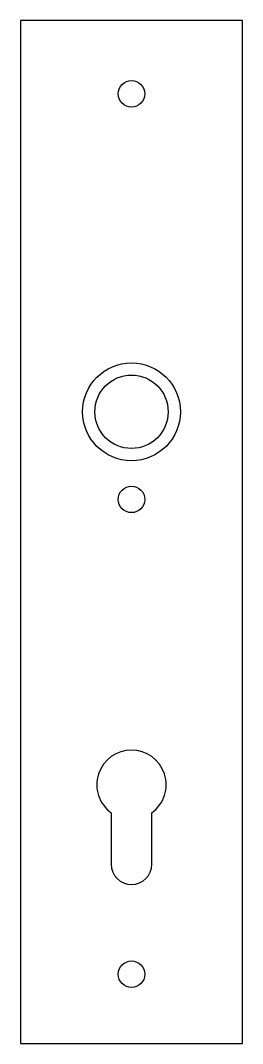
# Model space of a CAD drawing. Header units: inches. Extents: x 0 to 54, y 0 to 251.
import ezdxf

# ---------------------------------------------------------------- set-up
doc = ezdxf.new("R2010")
doc.units = ezdxf.units.IN
doc.header["$MEASUREMENT"] = 0

msp = doc.modelspace()

# ---------------------------------------------------------------- linework, layer by layer
msp.add_lwpolyline([(0, 0), (54.5, 0), (54.5, 251), (0, 251)], close=True)
msp.add_lwpolyline([(32.25, 44), (32.25, 56.63, 3.074773), (22.25, 56.63), (22.25, 44), (22.25, 44, 1)], format="xyb", close=True)
for centre, radius in [((27.25, 233), 3.25), ((27.25, 155), 12), ((27.25, 155), 9), ((27.25, 133.5), 3.25), ((27.25, 17), 3.25)]:
    msp.add_circle(centre, radius)

doc.saveas('drawing.dxf')
